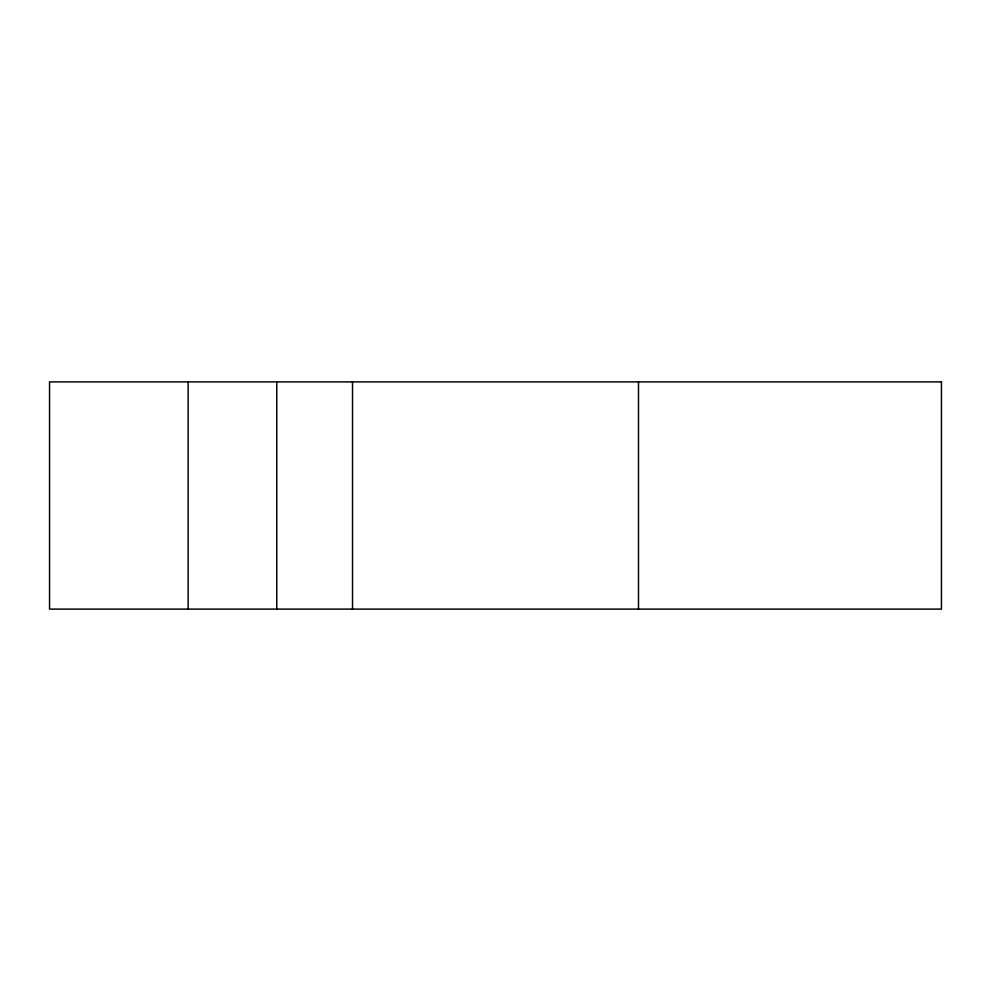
<?xml version="1.0" encoding="UTF-8"?>
<svg xmlns="http://www.w3.org/2000/svg" width="991" height="991" viewBox="0 0 991 991"><rect width="100%" height="100%" fill="white"/><g stroke="black" fill="none" stroke-linecap="round" stroke-linejoin="round"><path stroke-width="1.49" d="M638.489 381.894L638.489 609.106M352.511 381.894L352.511 609.106M276.774 381.894L276.774 609.106M188.129 381.894L188.129 609.106M941.45 381.894L49.55 381.894L49.55 609.106L941.45 609.106L941.45 381.894"/></g></svg>
